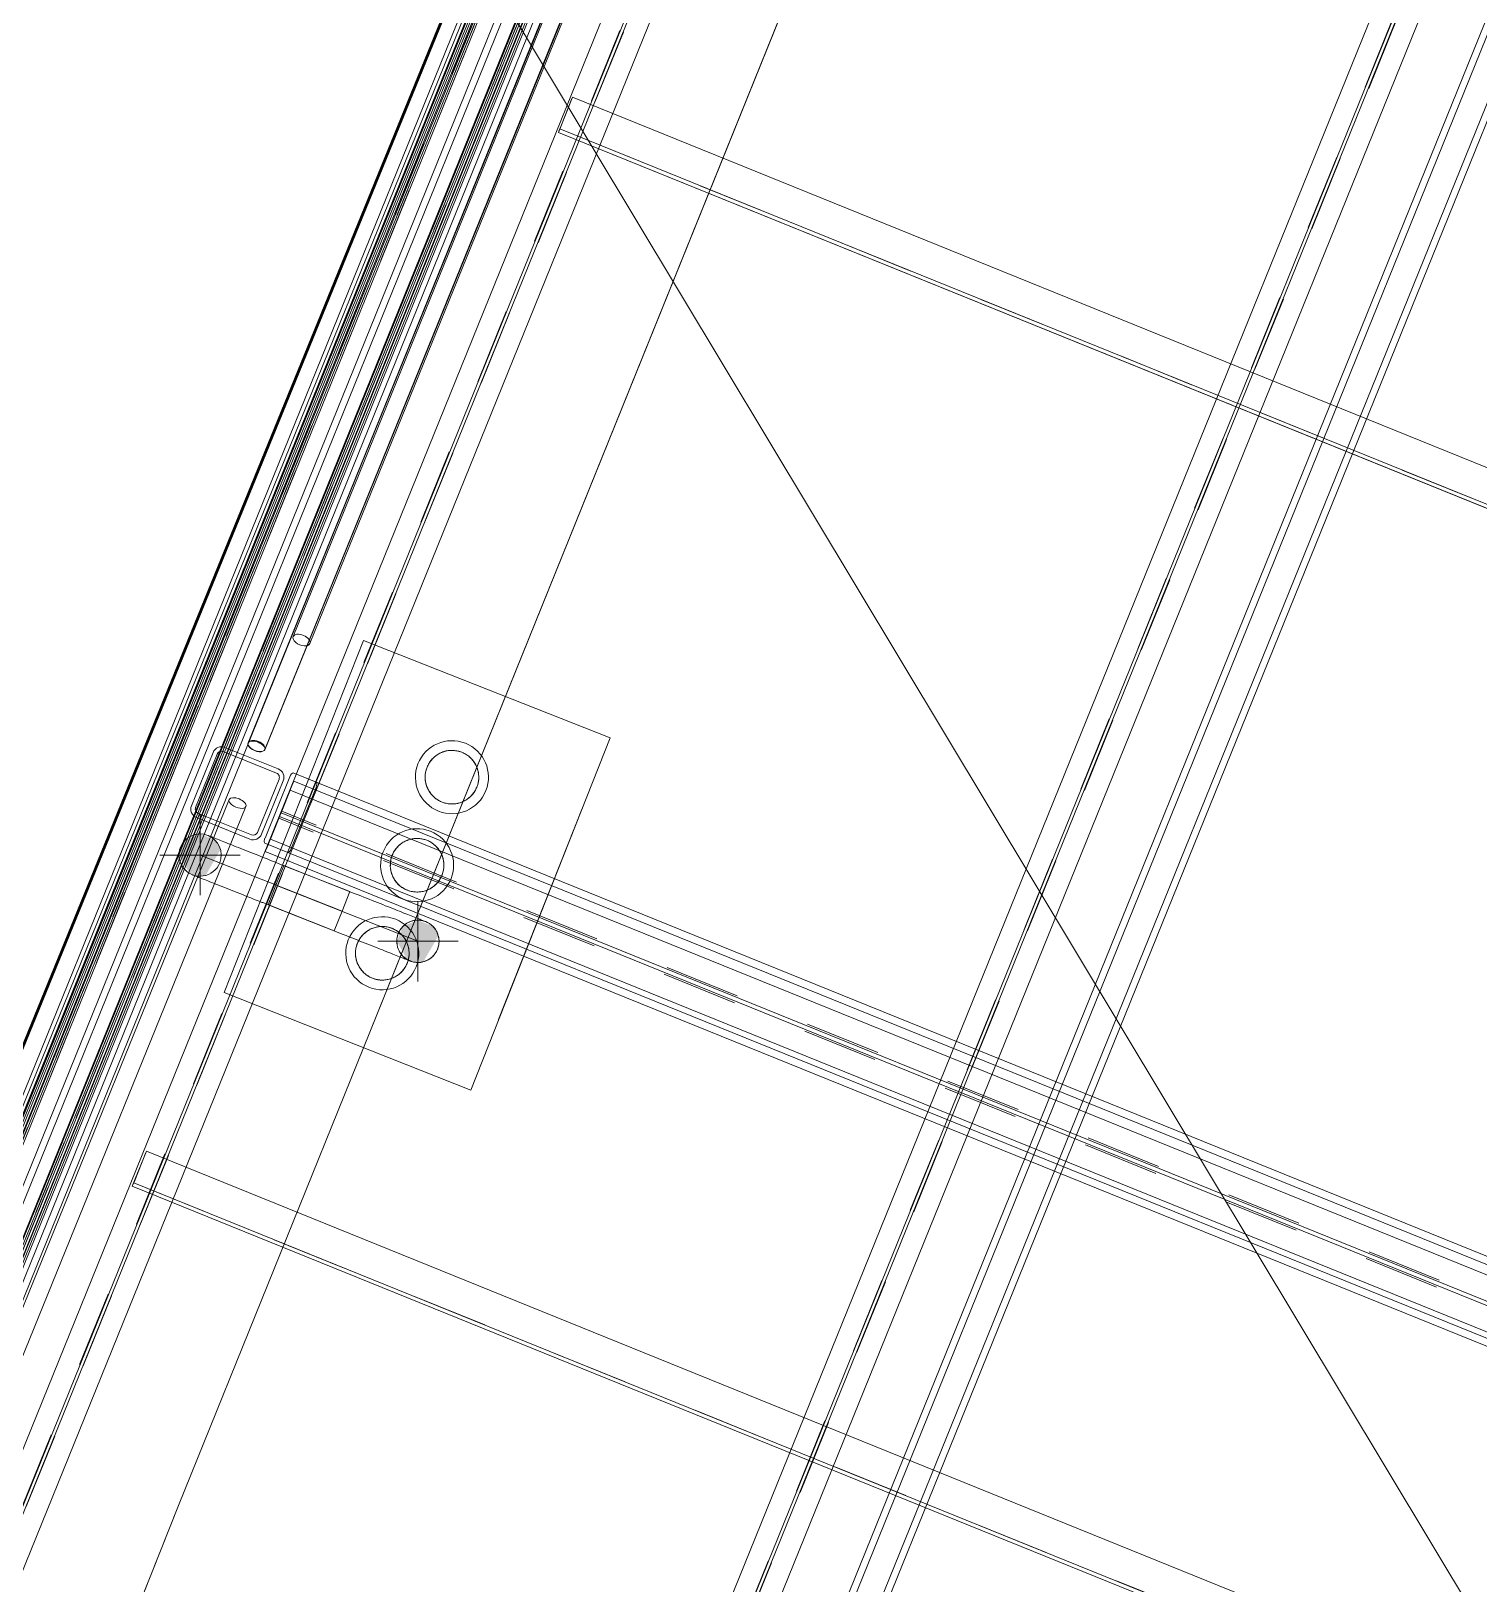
# Model space of a CAD drawing. Header units: metres. Extents: x -207 to 292, y -187 to 169.
# Drawn here: x -28.812 to -26.901, y -39.245 to -37.195 of the extents above; entities that cross this region are included whole.
import ezdxf

# ---------------------------------------------------------------- set-up
doc = ezdxf.new("R2010")
doc.units = ezdxf.units.M
doc.linetypes.add('Oculto', pattern=[0.007144, 0.004763, -0.002381])
for name, color, linetype, lineweight in [('A-ROOF', 7, 'Continuous', 9), ('C-TOPO', 7, 'Continuous', 9), ('E-ELEC-EQPM', 7, 'Continuous', 9), ('E-POWR-CNDT', 7, 'Continuous', 9), ('E-POWR-CNTR', 7, 'Continuous', 9), ('edificios', 7, 'Continuous', 50), ('EQUIPOS PIS', 7, 'Continuous', 9), ('I-WALL', 7, 'Continuous', 9), ('S-BEAM', 7, 'Continuous', 9), ('S-COLS', 7, 'Continuous', 9)]:
    doc.layers.add(name, color=color, linetype=linetype, lineweight=lineweight)
doc.layers.add('E-POWR-DROP', color=7, linetype='Continuous', lineweight=9, true_color=0x007f00)
doc.layers.add('PR10-ARQ-PL-001-Emplazamiento-C-1_dwg', color=7, linetype='Continuous', lineweight=9, true_color=0x767676)

# ---------------------------------------------------------------- blocks, each defined once
blk = doc.blocks.new('M_Tablero con baliza - 350x500x700-2231526-PLANTA EMPLAZAMIENTO ACTUALIZADO')
at = {"layer": 'E-ELEC-EQPM'}
for p, q in [((0.25, 0), (-0.25, 0)), ((-0.25, 0), (0.25, 0)), ((-0.25, 0), (-0.25, -0.35)), ((-0.25, 0), (-0.25, -0.35)), ((0.25, -0.35), (0.25, 0)), ((0.25, 0), (0.25, -0.35)), ((0.25, -0.35), (-0.25, -0.35)), ((-0.25, -0.35), (0.25, -0.35)), ((0.15, -0.35), (-0.15, -0.35)), ((-0.15, -0.35), (0.15, -0.35))]:
    blk.add_line(p, q, dxfattribs=at)
at = {"layer": 'E-ELEC-EQPM', "flags": 128}
for points in [[(-0.0896, -0.175), (-0.0897, -0.1736), (-0.0898, -0.1722), (-0.0899, -0.1708), (-0.0901, -0.1694), (-0.0903, -0.168), (-0.0907, -0.1666), (-0.091, -0.1652), (-0.0914, -0.1639), (-0.0919, -0.1625), (-0.0924, -0.1612), (-0.093, -0.1599), (-0.0936, -0.1587), (-0.0943, -0.1574), (-0.095, -0.1562), (-0.0958, -0.155), (-0.0966, -0.1539), (-0.0975, -0.1528), (-0.0984, -0.1517), (-0.0994, -0.1506), (-0.1004, -0.1496), (-0.1014, -0.1487), (-0.1025, -0.1477), (-0.1036, -0.1469), (-0.1047, -0.146), (-0.1059, -0.1452), (-0.1071, -0.1445), (-0.1083, -0.1438), (-0.1096, -0.1432), (-0.1109, -0.1426), (-0.1122, -0.142), (-0.1135, -0.1416), (-0.1149, -0.1411), (-0.1162, -0.1407), (-0.1176, -0.1404), (-0.119, -0.1402), (-0.1204, -0.1399), (-0.1218, -0.1398), (-0.1232, -0.1397), (-0.1246, -0.1396), (-0.126, -0.1397), (-0.1274, -0.1397), (-0.1289, -0.1399), (-0.1303, -0.14), (-0.1317, -0.1403), (-0.133, -0.1406), (-0.1344, -0.1409), (-0.1358, -0.1413), (-0.1371, -0.1418), (-0.1384, -0.1423), (-0.1397, -0.1428), (-0.141, -0.1435), (-0.1422, -0.1441), (-0.1435, -0.1448), (-0.1446, -0.1456), (-0.1458, -0.1464), (-0.1469, -0.1473), (-0.148, -0.1482), (-0.1491, -0.1491), (-0.1501, -0.1501), (-0.1511, -0.1511), (-0.152, -0.1522), (-0.1529, -0.1533), (-0.1537, -0.1544), (-0.1545, -0.1556), (-0.1553, -0.1568), (-0.156, -0.158), (-0.1567, -0.1593), (-0.1573, -0.1605), (-0.1578, -0.1618), (-0.1583, -0.1632), (-0.1588, -0.1645), (-0.1592, -0.1659), (-0.1595, -0.1672), (-0.1598, -0.1686), (-0.16, -0.17), (-0.1602, -0.1714), (-0.1603, -0.1728), (-0.1604, -0.1742), (-0.1604, -0.175)], [(0.0354, -0.175), (0.0353, -0.1736), (0.0352, -0.1722), (0.0351, -0.1708), (0.0349, -0.1694), (0.0347, -0.168), (0.0343, -0.1666), (0.034, -0.1652), (0.0336, -0.1639), (0.0331, -0.1625), (0.0326, -0.1612), (0.032, -0.1599), (0.0314, -0.1587), (0.0307, -0.1574), (0.03, -0.1562), (0.0292, -0.155), (0.0284, -0.1539), (0.0275, -0.1528), (0.0266, -0.1517), (0.0256, -0.1506), (0.0246, -0.1496), (0.0236, -0.1487), (0.0225, -0.1477), (0.0214, -0.1469), (0.0203, -0.146), (0.0191, -0.1452), (0.0179, -0.1445), (0.0167, -0.1438), (0.0154, -0.1432), (0.0141, -0.1426), (0.0128, -0.142), (0.0115, -0.1416), (0.0101, -0.1411), (0.0088, -0.1407), (0.0074, -0.1404), (0.006, -0.1402), (0.0046, -0.1399), (0.0032, -0.1398), (0.0018, -0.1397), (0.0004, -0.1396), (-0.001, -0.1397), (-0.0024, -0.1397), (-0.0039, -0.1399), (-0.0053, -0.14), (-0.0067, -0.1403), (-0.008, -0.1406), (-0.0094, -0.1409), (-0.0108, -0.1413), (-0.0121, -0.1418), (-0.0134, -0.1423), (-0.0147, -0.1428), (-0.016, -0.1435), (-0.0172, -0.1441), (-0.0185, -0.1448), (-0.0196, -0.1456), (-0.0208, -0.1464), (-0.0219, -0.1473), (-0.023, -0.1482), (-0.0241, -0.1491), (-0.0251, -0.1501), (-0.0261, -0.1511), (-0.027, -0.1522), (-0.0279, -0.1533), (-0.0287, -0.1544), (-0.0295, -0.1556), (-0.0303, -0.1568), (-0.031, -0.158), (-0.0317, -0.1593), (-0.0323, -0.1605), (-0.0328, -0.1618), (-0.0333, -0.1632), (-0.0338, -0.1645), (-0.0342, -0.1659), (-0.0345, -0.1672), (-0.0348, -0.1686), (-0.035, -0.17), (-0.0352, -0.1714), (-0.0353, -0.1728), (-0.0354, -0.1742), (-0.0354, -0.175)], [(0.1604, -0.175), (0.1603, -0.1736), (0.1602, -0.1722), (0.1601, -0.1708), (0.1599, -0.1694), (0.1597, -0.168), (0.1593, -0.1666), (0.159, -0.1652), (0.1586, -0.1639), (0.1581, -0.1625), (0.1576, -0.1612), (0.157, -0.1599), (0.1564, -0.1587), (0.1557, -0.1574), (0.155, -0.1562), (0.1542, -0.155), (0.1534, -0.1539), (0.1525, -0.1528), (0.1516, -0.1517), (0.1506, -0.1506), (0.1496, -0.1496), (0.1486, -0.1487), (0.1475, -0.1477), (0.1464, -0.1469), (0.1453, -0.146), (0.1441, -0.1452), (0.1429, -0.1445), (0.1417, -0.1438), (0.1404, -0.1432), (0.1391, -0.1426), (0.1378, -0.142), (0.1365, -0.1416), (0.1351, -0.1411), (0.1338, -0.1407), (0.1324, -0.1404), (0.131, -0.1402), (0.1296, -0.1399), (0.1282, -0.1398), (0.1268, -0.1397), (0.1254, -0.1396), (0.124, -0.1397), (0.1226, -0.1397), (0.1211, -0.1399), (0.1197, -0.14), (0.1183, -0.1403), (0.117, -0.1406), (0.1156, -0.1409), (0.1142, -0.1413), (0.1129, -0.1418), (0.1116, -0.1423), (0.1103, -0.1428), (0.109, -0.1435), (0.1078, -0.1441), (0.1065, -0.1448), (0.1054, -0.1456), (0.1042, -0.1464), (0.1031, -0.1473), (0.102, -0.1482), (0.1009, -0.1491), (0.0999, -0.1501), (0.0989, -0.1511), (0.098, -0.1522), (0.0971, -0.1533), (0.0963, -0.1544), (0.0955, -0.1556), (0.0947, -0.1568), (0.094, -0.158), (0.0933, -0.1593), (0.0927, -0.1605), (0.0922, -0.1618), (0.0917, -0.1632), (0.0912, -0.1645), (0.0908, -0.1659), (0.0905, -0.1672), (0.0902, -0.1686), (0.09, -0.17), (0.0898, -0.1714), (0.0897, -0.1728), (0.0896, -0.1742), (0.0896, -0.175)], [(-0.1604, -0.175), (-0.1603, -0.1764), (-0.1602, -0.1778), (-0.1601, -0.1792), (-0.1599, -0.1806), (-0.1597, -0.182), (-0.1593, -0.1834), (-0.159, -0.1848), (-0.1586, -0.1861), (-0.1581, -0.1875), (-0.1576, -0.1888), (-0.157, -0.1901), (-0.1564, -0.1913), (-0.1557, -0.1926), (-0.155, -0.1938), (-0.1542, -0.195), (-0.1534, -0.1961), (-0.1525, -0.1972), (-0.1516, -0.1983), (-0.1506, -0.1994), (-0.1496, -0.2004), (-0.1486, -0.2013), (-0.1475, -0.2023), (-0.1464, -0.2031), (-0.1453, -0.204), (-0.1441, -0.2048), (-0.1429, -0.2055), (-0.1417, -0.2062), (-0.1404, -0.2068), (-0.1391, -0.2074), (-0.1378, -0.208), (-0.1365, -0.2084), (-0.1351, -0.2089), (-0.1338, -0.2093), (-0.1324, -0.2096), (-0.131, -0.2098), (-0.1296, -0.2101), (-0.1282, -0.2102), (-0.1268, -0.2103), (-0.1254, -0.2104), (-0.124, -0.2103), (-0.1226, -0.2103), (-0.1211, -0.2101), (-0.1197, -0.21), (-0.1183, -0.2097), (-0.117, -0.2094), (-0.1156, -0.2091), (-0.1142, -0.2087), (-0.1129, -0.2082), (-0.1116, -0.2077), (-0.1103, -0.2072), (-0.109, -0.2065), (-0.1078, -0.2059), (-0.1065, -0.2052), (-0.1054, -0.2044), (-0.1042, -0.2036), (-0.1031, -0.2027), (-0.102, -0.2018), (-0.1009, -0.2009), (-0.0999, -0.1999), (-0.0989, -0.1989), (-0.098, -0.1978), (-0.0971, -0.1967), (-0.0963, -0.1956), (-0.0955, -0.1944), (-0.0947, -0.1932), (-0.094, -0.192), (-0.0933, -0.1907), (-0.0927, -0.1895), (-0.0922, -0.1882), (-0.0917, -0.1868), (-0.0912, -0.1855), (-0.0908, -0.1841), (-0.0905, -0.1828), (-0.0902, -0.1814), (-0.09, -0.18), (-0.0898, -0.1786), (-0.0897, -0.1772), (-0.0896, -0.1758), (-0.0896, -0.175)], [(-0.0354, -0.175), (-0.0353, -0.1764), (-0.0352, -0.1778), (-0.0351, -0.1792), (-0.0349, -0.1806), (-0.0347, -0.182), (-0.0343, -0.1834), (-0.034, -0.1848), (-0.0336, -0.1861), (-0.0331, -0.1875), (-0.0326, -0.1888), (-0.032, -0.1901), (-0.0314, -0.1913), (-0.0307, -0.1926), (-0.03, -0.1938), (-0.0292, -0.195), (-0.0284, -0.1961), (-0.0275, -0.1972), (-0.0266, -0.1983), (-0.0256, -0.1994), (-0.0246, -0.2004), (-0.0236, -0.2013), (-0.0225, -0.2023), (-0.0214, -0.2031), (-0.0203, -0.204), (-0.0191, -0.2048), (-0.0179, -0.2055), (-0.0167, -0.2062), (-0.0154, -0.2068), (-0.0141, -0.2074), (-0.0128, -0.208), (-0.0115, -0.2084), (-0.0101, -0.2089), (-0.0088, -0.2093), (-0.0074, -0.2096), (-0.006, -0.2098), (-0.0046, -0.2101), (-0.0032, -0.2102), (-0.0018, -0.2103), (-0.0004, -0.2104), (0.001, -0.2103), (0.0024, -0.2103), (0.0039, -0.2101), (0.0053, -0.21), (0.0067, -0.2097), (0.008, -0.2094), (0.0094, -0.2091), (0.0108, -0.2087), (0.0121, -0.2082), (0.0134, -0.2077), (0.0147, -0.2072), (0.016, -0.2065), (0.0172, -0.2059), (0.0185, -0.2052), (0.0196, -0.2044), (0.0208, -0.2036), (0.0219, -0.2027), (0.023, -0.2018), (0.0241, -0.2009), (0.0251, -0.1999), (0.0261, -0.1989), (0.027, -0.1978), (0.0279, -0.1967), (0.0287, -0.1956), (0.0295, -0.1944), (0.0303, -0.1932), (0.031, -0.192), (0.0317, -0.1907), (0.0323, -0.1895), (0.0328, -0.1882), (0.0333, -0.1868), (0.0338, -0.1855), (0.0342, -0.1841), (0.0345, -0.1828), (0.0348, -0.1814), (0.035, -0.18), (0.0352, -0.1786), (0.0353, -0.1772), (0.0354, -0.1758), (0.0354, -0.175)], [(0.0896, -0.175), (0.0897, -0.1764), (0.0898, -0.1778), (0.0899, -0.1792), (0.0901, -0.1806), (0.0903, -0.182), (0.0907, -0.1834), (0.091, -0.1848), (0.0914, -0.1861), (0.0919, -0.1875), (0.0924, -0.1888), (0.093, -0.1901), (0.0936, -0.1913), (0.0943, -0.1926), (0.095, -0.1938), (0.0958, -0.195), (0.0966, -0.1961), (0.0975, -0.1972), (0.0984, -0.1983), (0.0994, -0.1994), (0.1004, -0.2004), (0.1014, -0.2013), (0.1025, -0.2023), (0.1036, -0.2031), (0.1047, -0.204), (0.1059, -0.2048), (0.1071, -0.2055), (0.1083, -0.2062), (0.1096, -0.2068), (0.1109, -0.2074), (0.1122, -0.208), (0.1135, -0.2084), (0.1149, -0.2089), (0.1162, -0.2093), (0.1176, -0.2096), (0.119, -0.2098), (0.1204, -0.2101), (0.1218, -0.2102), (0.1232, -0.2103), (0.1246, -0.2104), (0.126, -0.2103), (0.1274, -0.2103), (0.1289, -0.2101), (0.1303, -0.21), (0.1317, -0.2097), (0.133, -0.2094), (0.1344, -0.2091), (0.1358, -0.2087), (0.1371, -0.2082), (0.1384, -0.2077), (0.1397, -0.2072), (0.141, -0.2065), (0.1422, -0.2059), (0.1435, -0.2052), (0.1446, -0.2044), (0.1458, -0.2036), (0.1469, -0.2027), (0.148, -0.2018), (0.1491, -0.2009), (0.1501, -0.1999), (0.1511, -0.1989), (0.152, -0.1978), (0.1529, -0.1967), (0.1537, -0.1956), (0.1545, -0.1944), (0.1553, -0.1932), (0.156, -0.192), (0.1567, -0.1907), (0.1573, -0.1895), (0.1578, -0.1882), (0.1583, -0.1868), (0.1588, -0.1855), (0.1592, -0.1841), (0.1595, -0.1828), (0.1598, -0.1814), (0.16, -0.18), (0.1602, -0.1786), (0.1603, -0.1772), (0.1604, -0.1758), (0.1604, -0.175)]]:
    blk.add_lwpolyline(points, dxfattribs=at)
at = {"layer": 'E-ELEC-EQPM'}
for centre, radius, start, end in [((-0.125, -0.175), 0.0482, 360, 180), ((-0.125, -0.175), 0.0482, 360, 180), ((-0.125, -0.175), 0.0354, 360, 180), ((0, -0.175), 0.0482, 360, 180), ((0, -0.175), 0.0482, 360, 180), ((0, -0.175), 0.0354, 360, 180), ((0.125, -0.175), 0.0482, 360, 180), ((0.125, -0.175), 0.0482, 360, 180), ((0.125, -0.175), 0.0354, 360, 180), ((-0.125, -0.175), 0.0482, 180, 360), ((-0.125, -0.175), 0.0482, 180, 360), ((-0.125, -0.175), 0.0354, 180, 360), ((0, -0.175), 0.0482, 180, 360), ((0, -0.175), 0.0482, 180, 360), ((0, -0.175), 0.0354, 180, 360), ((0.125, -0.175), 0.0482, 180, 360), ((0.125, -0.175), 0.0482, 180, 360), ((0.125, -0.175), 0.0354, 180, 360)]:
    blk.add_arc(centre, radius, start, end, dxfattribs=at)
blk = doc.blocks.new('M_Codo de tubo - Sin uniones - EMT - Norma-2235706-PLANTA EMPLAZAMIENTO ACTUALIZADO')
at = {"layer": 'E-POWR-CNDT'}
for p, q in [((-28.4789, -38.2965), (-28.4892, -38.3225)), ((-28.3844, -38.3339), (-28.4789, -38.2965)), ((-28.4892, -38.3225), (-28.4994, -38.3484)), ((-28.4994, -38.3484), (-28.4049, -38.3858))]:
    blk.add_line(p, q, dxfattribs=at)
at = {"layer": 'E-POWR-CNDT', "flags": 128}
for points in [[(-28.3844, -38.3339), (-28.3807, -38.3354), (-28.377, -38.3368), (-28.3733, -38.3383), (-28.3696, -38.3398), (-28.3659, -38.3412), (-28.3623, -38.3426), (-28.3587, -38.3441), (-28.3552, -38.3455), (-28.3517, -38.3469), (-28.3482, -38.3482), (-28.3448, -38.3496), (-28.3415, -38.3509), (-28.3382, -38.3522), (-28.335, -38.3534), (-28.3319, -38.3547), (-28.3289, -38.3559), (-28.3259, -38.357), (-28.3231, -38.3582), (-28.3204, -38.3593), (-28.3177, -38.3603), (-28.3152, -38.3613), (-28.3127, -38.3623), (-28.3104, -38.3632), (-28.3082, -38.364), (-28.3062, -38.3649), (-28.3042, -38.3656), (-28.3024, -38.3664), (-28.3007, -38.367), (-28.2992, -38.3676), (-28.2977, -38.3682), (-28.2965, -38.3687), (-28.2953, -38.3692), (-28.2943, -38.3695), (-28.2935, -38.3699), (-28.2928, -38.3702), (-28.2922, -38.3704), (-28.2918, -38.3705), (-28.2916, -38.3707), (-28.2914, -38.3707)], [(-28.3276, -38.3864), (-28.3272, -38.3853), (-28.3267, -38.3843), (-28.3262, -38.3833), (-28.3257, -38.3824), (-28.3251, -38.3814), (-28.3245, -38.3805), (-28.3238, -38.3796), (-28.3231, -38.3787), (-28.3224, -38.3779), (-28.3216, -38.3771), (-28.3208, -38.3763), (-28.32, -38.3756), (-28.3191, -38.3748), (-28.3182, -38.3742), (-28.3173, -38.3735), (-28.3164, -38.3729), (-28.3154, -38.3723), (-28.3144, -38.3718), (-28.3134, -38.3713), (-28.3124, -38.3709), (-28.3114, -38.3705), (-28.3103, -38.3701), (-28.3092, -38.3698), (-28.3082, -38.3695), (-28.3071, -38.3693), (-28.306, -38.3691), (-28.3049, -38.3689), (-28.3038, -38.3688), (-28.3026, -38.3688), (-28.3015, -38.3687), (-28.3004, -38.3688), (-28.2993, -38.3688), (-28.2982, -38.369), (-28.2971, -38.3691), (-28.296, -38.3693), (-28.2949, -38.3696), (-28.2938, -38.3699), (-28.2928, -38.3702), (-28.2917, -38.3706), (-28.2914, -38.3707)], [(-28.2914, -38.3707), (-28.2904, -38.3711), (-28.2894, -38.3716), (-28.2884, -38.3721), (-28.2874, -38.3727), (-28.2865, -38.3733), (-28.2856, -38.3739), (-28.2847, -38.3745), (-28.2838, -38.3752), (-28.2829, -38.376), (-28.2821, -38.3767), (-28.2814, -38.3775), (-28.2806, -38.3784), (-28.2799, -38.3792), (-28.2792, -38.3801), (-28.2786, -38.381), (-28.278, -38.382), (-28.2774, -38.3829), (-28.2769, -38.3839), (-28.2764, -38.3849), (-28.2759, -38.3859), (-28.2755, -38.387), (-28.2752, -38.388), (-28.2748, -38.3891), (-28.2746, -38.3902), (-28.2743, -38.3913), (-28.2741, -38.3924), (-28.274, -38.3935), (-28.2739, -38.3946), (-28.2738, -38.3957), (-28.2738, -38.3968), (-28.2738, -38.3979), (-28.2739, -38.399), (-28.274, -38.4001), (-28.2742, -38.4013), (-28.2744, -38.4024), (-28.2746, -38.4034), (-28.2749, -38.4045), (-28.2753, -38.4056), (-28.2756, -38.4066), (-28.2758, -38.4069)], [(-28.312, -38.4226), (-28.312, -38.4226), (-28.3123, -38.4225), (-28.3126, -38.4223), (-28.3132, -38.4221), (-28.3138, -38.4219), (-28.3146, -38.4215), (-28.3156, -38.4212), (-28.3167, -38.4207), (-28.3179, -38.4202), (-28.3193, -38.4197), (-28.3208, -38.4191), (-28.3225, -38.4184), (-28.3243, -38.4177), (-28.3262, -38.417), (-28.3282, -38.4162), (-28.3304, -38.4153), (-28.3326, -38.4144), (-28.335, -38.4135), (-28.3375, -38.4125), (-28.3402, -38.4114), (-28.3429, -38.4104), (-28.3457, -38.4092), (-28.3486, -38.4081), (-28.3516, -38.4069), (-28.3547, -38.4057), (-28.3579, -38.4044), (-28.3611, -38.4031), (-28.3644, -38.4018), (-28.3678, -38.4005), (-28.3713, -38.3991), (-28.3747, -38.3977), (-28.3783, -38.3963), (-28.3819, -38.3949), (-28.3855, -38.3935), (-28.3891, -38.392), (-28.3928, -38.3906), (-28.3965, -38.3891), (-28.4002, -38.3877), (-28.4039, -38.3862), (-28.4049, -38.3858)], [(-28.312, -38.4226), (-28.313, -38.4222), (-28.314, -38.4217), (-28.315, -38.4212), (-28.316, -38.4206), (-28.3169, -38.42), (-28.3178, -38.4194), (-28.3187, -38.4187), (-28.3196, -38.418), (-28.3204, -38.4173), (-28.3213, -38.4165), (-28.322, -38.4157), (-28.3228, -38.4149), (-28.3235, -38.4141), (-28.3242, -38.4132), (-28.3248, -38.4123), (-28.3254, -38.4113), (-28.326, -38.4104), (-28.3265, -38.4094), (-28.327, -38.4084), (-28.3275, -38.4074), (-28.3279, -38.4063), (-28.3282, -38.4053), (-28.3286, -38.4042), (-28.3288, -38.4031), (-28.3291, -38.402), (-28.3293, -38.4009), (-28.3294, -38.3998), (-28.3295, -38.3987), (-28.3296, -38.3976), (-28.3296, -38.3965), (-28.3296, -38.3954), (-28.3295, -38.3942), (-28.3294, -38.3931), (-28.3292, -38.392), (-28.329, -38.3909), (-28.3288, -38.3898), (-28.3285, -38.3888), (-28.3281, -38.3877), (-28.3278, -38.3867), (-28.3276, -38.3864)], [(-28.2758, -38.4069), (-28.2762, -38.4079), (-28.2767, -38.4089), (-28.2772, -38.4099), (-28.2777, -38.4109), (-28.2783, -38.4119), (-28.2789, -38.4128), (-28.2796, -38.4137), (-28.2803, -38.4145), (-28.281, -38.4154), (-28.2818, -38.4162), (-28.2826, -38.417), (-28.2834, -38.4177), (-28.2843, -38.4184), (-28.2852, -38.4191), (-28.2861, -38.4198), (-28.287, -38.4204), (-28.288, -38.4209), (-28.289, -38.4215), (-28.29, -38.422), (-28.291, -38.4224), (-28.292, -38.4228), (-28.2931, -38.4232), (-28.2941, -38.4235), (-28.2952, -38.4238), (-28.2963, -38.424), (-28.2974, -38.4242), (-28.2985, -38.4244), (-28.2996, -38.4245), (-28.3007, -38.4245), (-28.3019, -38.4245), (-28.303, -38.4245), (-28.3041, -38.4244), (-28.3052, -38.4243), (-28.3063, -38.4242), (-28.3074, -38.424), (-28.3085, -38.4237), (-28.3096, -38.4234), (-28.3106, -38.4231), (-28.3117, -38.4227), (-28.312, -38.4226)]]:
    blk.add_lwpolyline(points, dxfattribs=at)
at = {"layer": 'E-POWR-CNDT'}
for start, end in [(338.41, 158.41), (158.41, 338.41)]:
    blk.add_arc((-28.3017, -38.3966), 0.0279, start, end, dxfattribs=at)
blk = doc.blocks.new('M_Codo de tubo - Sin uniones - EMT - Norma-V9-PLANTA EMPLAZAMIENTO ACTUALIZADO')
at = {"layer": 'E-POWR-CNDT'}
for p, q in [((-28.3916, -38.331), (-28.4861, -38.2937)), ((-28.4019, -38.357), (-28.3916, -38.331)), ((-28.5066, -38.3456), (-28.4122, -38.3829)), ((-28.4122, -38.3829), (-28.4019, -38.357))]:
    blk.add_line(p, q, dxfattribs=at)
at = {"layer": 'E-POWR-CNDT', "flags": 128}
for points in [[(-28.4861, -38.2937), (-28.4898, -38.2922), (-28.4935, -38.2907), (-28.4972, -38.2893), (-28.5009, -38.2878), (-28.5046, -38.2864), (-28.5082, -38.2849), (-28.5118, -38.2835), (-28.5153, -38.2821), (-28.5189, -38.2807), (-28.5223, -38.2793), (-28.5257, -38.278), (-28.529, -38.2767), (-28.5323, -38.2754), (-28.5355, -38.2741), (-28.5386, -38.2729), (-28.5416, -38.2717), (-28.5446, -38.2705), (-28.5474, -38.2694), (-28.5502, -38.2683), (-28.5528, -38.2673), (-28.5553, -38.2663), (-28.5578, -38.2653), (-28.5601, -38.2644), (-28.5623, -38.2635), (-28.5643, -38.2627), (-28.5663, -38.2619), (-28.5681, -38.2612), (-28.5698, -38.2605), (-28.5713, -38.2599), (-28.5728, -38.2594), (-28.574, -38.2589), (-28.5752, -38.2584), (-28.5762, -38.258), (-28.577, -38.2577), (-28.5777, -38.2574), (-28.5783, -38.2572), (-28.5787, -38.257), (-28.579, -38.2569), (-28.5791, -38.2569)], [(-28.5996, -38.3088), (-28.5995, -38.3088), (-28.5993, -38.3089), (-28.5989, -38.309), (-28.5984, -38.3092), (-28.5978, -38.3095), (-28.5969, -38.3098), (-28.596, -38.3102), (-28.5949, -38.3106), (-28.5937, -38.3111), (-28.5923, -38.3117), (-28.5908, -38.3123), (-28.5891, -38.3129), (-28.5873, -38.3136), (-28.5854, -38.3144), (-28.5834, -38.3152), (-28.5812, -38.316), (-28.5789, -38.3169), (-28.5765, -38.3179), (-28.574, -38.3189), (-28.5714, -38.3199), (-28.5687, -38.321), (-28.5659, -38.3221), (-28.563, -38.3233), (-28.56, -38.3244), (-28.5569, -38.3257), (-28.5537, -38.3269), (-28.5505, -38.3282), (-28.5471, -38.3295), (-28.5438, -38.3309), (-28.5403, -38.3322), (-28.5368, -38.3336), (-28.5333, -38.335), (-28.5297, -38.3364), (-28.5261, -38.3379), (-28.5224, -38.3393), (-28.5188, -38.3408), (-28.5151, -38.3422), (-28.5114, -38.3437), (-28.5076, -38.3452), (-28.5066, -38.3456)]]:
    blk.add_lwpolyline(points, dxfattribs=at)
at = {"layer": 'E-POWR-CNDT'}
for start, end in [(338.41, 158.41), (158.41, 338.41)]:
    blk.add_arc((-28.5893, -38.2828), 0.0279, start, end, dxfattribs=at)
blk = doc.blocks.new('YADRAN_LASQUEMAS_ARQ_MO_002_TERRAZAS_rvt-1-PLANTA EMPLAZAMIENTO ACTUALIZADO')
at = {"layer": 'E-POWR-DROP'}
for points in [[(-28.5893, -38.3107), (-28.5821, -38.3098), (-28.5624, -38.2756), (-28.5696, -38.2631), (-28.5893, -38.2549), (-28.6091, -38.2631), (-28.6172, -38.2828), (-28.6033, -38.307)], [(-28.3017, -38.4245), (-28.2945, -38.4236), (-28.2747, -38.3894), (-28.282, -38.3769), (-28.3017, -38.3687), (-28.3214, -38.3769), (-28.3296, -38.3966), (-28.3156, -38.4208)]]:
    blk.add_hatch(color=256, dxfattribs=at).paths.add_polyline_path(points)
at = {"layer": 'E-POWR-CNTR'}
for p, q in [((-28.5893, -38.3358), (-28.5893, -38.2298)), ((-28.6423, -38.2828), (-28.5363, -38.2828)), ((-28.5893, -38.2828), (-28.4964, -38.3196)), ((-28.4019, -38.357), (-28.4964, -38.3196)), ((-28.3947, -38.3598), (-28.4892, -38.3225)), ((-28.3017, -38.4496), (-28.3017, -38.3436)), ((-28.3017, -38.3966), (-28.3947, -38.3598)), ((-28.3547, -38.3966), (-28.2487, -38.3966))]:
    blk.add_line(p, q, dxfattribs=at)
at = {"layer": 'E-ELEC-EQPM', "lineweight": 9, "rotation": 68.40999999999956}
blk.add_blockref('M_Tablero con baliza - 350x500x700-2231526-PLANTA EMPLAZAMIENTO ACTUALIZADO', (-28.4655, -38.2318), dxfattribs=at)
at = {"layer": 'E-POWR-CNDT', "lineweight": 9}
for name in ['M_Codo de tubo - Sin uniones - EMT - Norma-V9-PLANTA EMPLAZAMIENTO ACTUALIZADO', 'M_Codo de tubo - Sin uniones - EMT - Norma-2235706-PLANTA EMPLAZAMIENTO ACTUALIZADO']:
    blk.add_blockref(name, (0, 0), dxfattribs=at)
blk = doc.blocks.new('FCA_N_Columna de acero - 100 x 100 mm-2088436-PLANTA EMPLAZAMIENTO ACTUALIZADO')
at = {"layer": 'S-COLS'}
for p, q in [((-0.038, 0.05), (0.038, 0.05)), ((-0.038, 0.05), (0.038, 0.05)), ((0.038, 0.044), (-0.038, 0.044)), ((0.038, 0.044), (-0.038, 0.044)), ((-0.05, -0.038), (-0.05, 0.038)), ((-0.05, -0.038), (-0.05, 0.038)), ((-0.044, 0.038), (-0.044, -0.038)), ((-0.044, 0.038), (-0.044, -0.038)), ((0.044, -0.038), (0.044, 0.038)), ((0.044, -0.038), (0.044, 0.038)), ((0.05, 0.038), (0.05, -0.038)), ((0.05, 0.038), (0.05, -0.038)), ((-0.038, -0.044), (0.038, -0.044)), ((-0.038, -0.044), (0.038, -0.044)), ((0.038, -0.05), (-0.038, -0.05)), ((0.038, -0.05), (-0.038, -0.05))]:
    blk.add_line(p, q, dxfattribs=at)
for centre, radius, start, end in [((-0.038, 0.038), 0.012, 90, 180), ((-0.038, 0.038), 0.012, 90, 180), ((-0.038, 0.038), 0.006, 90, 180), ((-0.038, 0.038), 0.006, 90, 180), ((0.038, 0.038), 0.012, 360, 90), ((0.038, 0.038), 0.012, 360, 90), ((0.038, 0.038), 0.006, 360, 90), ((0.038, 0.038), 0.006, 360, 90), ((-0.038, -0.038), 0.012, 180, 270), ((-0.038, -0.038), 0.012, 180, 270), ((-0.038, -0.038), 0.006, 180, 270), ((-0.038, -0.038), 0.006, 180, 270), ((0.038, -0.038), 0.012, 270, 360), ((0.038, -0.038), 0.006, 270, 360), ((0.038, -0.038), 0.012, 270, 360), ((0.038, -0.038), 0.006, 270, 360)]:
    blk.add_arc(centre, radius, start, end, dxfattribs=at)
blk = doc.blocks.new('MT-T estructural - MT100X6_0-2095929-PLANTA EMPLAZAMIENTO ACTUALIZADO')
at = {"layer": 'S-BEAM'}
for p, q in [((-5.9815, 0.03), (5.9815, 0.03)), ((-5.9815, 0.03), (5.9815, 0.03)), ((5.9815, 0.002), (-5.9815, 0.002)), ((-5.9815, 0.002), (5.9815, 0.002)), ((-5.9815, -0.002), (5.9815, -0.002)), ((-5.9815, -0.002), (5.9815, -0.002)), ((5.9815, -0.03), (-5.9815, -0.03)), ((-5.9815, -0.03), (5.9815, -0.03))]:
    blk.add_line(p, q, dxfattribs=at)
at = {"layer": 'S-BEAM', "linetype": 'Oculto'}
for p, q in [((5.9815, 0.0025), (-5.9815, 0.0025)), ((5.9815, -0.0025), (-5.9815, -0.0025))]:
    blk.add_line(p, q, dxfattribs=at)
blk = doc.blocks.new('UC-Perfil universal - 120x070x50UC-2124009-PLANTA EMPLAZAMIENTO ACTUALIZADO')
at = {"layer": 'S-BEAM'}
for p, q in [((-2.4245, 0.035), (-2.4245, -0.035)), ((-2.4245, -0.035), (-2.4245, 0.035)), ((-2.4245, 0.035), (-2.4245, 0.0075)), ((-2.4245, 0.0075), (-2.4245, 0.035)), ((2.4245, 0.035), (-2.4245, 0.035)), ((-2.4245, 0.035), (2.4245, 0.035)), ((-2.4245, 0.035), (2.4245, 0.035)), ((-2.4245, 0.035), (2.4245, 0.035)), ((-2.4245, 0.0025), (-2.4245, 0.0075)), ((-2.4245, 0.0025), (-2.4245, 0.0075)), ((-2.4245, 0.0025), (2.4245, 0.0025)), ((2.4245, -0.0025), (-2.4245, -0.0025)), ((-2.4245, -0.0075), (-2.4245, -0.0025)), ((-2.4245, -0.0075), (-2.4245, -0.0025)), ((-2.4245, -0.035), (-2.4245, -0.0075)), ((-2.4245, -0.0075), (-2.4245, -0.035)), ((-2.4245, -0.035), (2.4245, -0.035)), ((-2.4245, -0.035), (2.4245, -0.035)), ((-2.4245, -0.035), (2.4245, -0.035)), ((-2.4245, -0.035), (2.4245, -0.035))]:
    blk.add_line(p, q, dxfattribs=at)
at = {"layer": 'S-BEAM', "linetype": 'Oculto'}
for p, q in [((2.4245, 0.00495), (-2.4245, 0.00495)), ((2.4245, -0.00495), (-2.4245, -0.00495))]:
    blk.add_line(p, q, dxfattribs=at)
blk = doc.blocks.new('L - Perfiles angulares de lados iguales - L 900x500x5-2130820-PLANTA EMPLAZAMIENTO ACTUALIZADO')
at = {"layer": 'S-BEAM'}
for p, q in [((-2.4175, 0.006), (-2.4175, 0.003)), ((-2.4175, -0.044), (-2.4175, 0.006)), ((2.4175, 0.006), (-2.4175, 0.006)), ((-2.4175, 0.006), (2.4175, 0.006)), ((-2.4175, 0.003), (-2.4175, 0.001)), ((-2.4175, 0.001), (2.4175, 0.001)), ((2.4175, 0.001), (-2.4175, 0.001)), ((-2.4175, -0.0025), (-2.4175, 0.001)), ((-2.4175, -0.0025), (-2.4175, -0.042)), ((-2.4175, -0.042), (-2.4175, -0.044)), ((2.4175, -0.044), (-2.4175, -0.044)), ((-2.4175, -0.044), (2.4175, -0.044))]:
    blk.add_line(p, q, dxfattribs=at)
at = {"layer": 'S-BEAM', "linetype": 'Oculto'}
blk.add_line((-2.4175, 0.001), (2.4175, 0.001), dxfattribs=at)
blk = doc.blocks.new('L - Perfiles angulares de lados iguales - L 900x500x5-2131221-PLANTA EMPLAZAMIENTO ACTUALIZADO')
at = {"layer": 'S-BEAM'}
for p, q in [((-2.41, 0.006), (-2.41, 0.003)), ((-2.41, -0.044), (-2.41, 0.006)), ((2.41, 0.006), (-2.41, 0.006)), ((-2.41, 0.006), (2.41, 0.006)), ((-2.41, 0.003), (-2.41, 0.001)), ((-2.41, 0.001), (2.41, 0.001)), ((2.41, 0.001), (-2.41, 0.001)), ((-2.41, -0.0025), (-2.41, 0.001)), ((-2.41, -0.0025), (-2.41, -0.042)), ((-2.41, -0.042), (-2.41, -0.044)), ((2.41, -0.044), (-2.41, -0.044)), ((-2.41, -0.044), (2.41, -0.044))]:
    blk.add_line(p, q, dxfattribs=at)
at = {"layer": 'S-BEAM', "linetype": 'Oculto'}
blk.add_line((-2.41, 0.001), (2.41, 0.001), dxfattribs=at)
blk = doc.blocks.new('SQR - Barras cuadradas con bordes redondeados - SQR 100x100-2139892-PLANTA EMPLAZAMIENTO ACTUALIZADO')
at = {"layer": 'S-BEAM'}
for p, q in [((2.447, 0.05), (-2.402, 0.05)), ((-2.402, 0.05), (-2.402, 0.0436)), ((-2.402, 0.05), (-2.402, 0.0436)), ((-2.402, -0.0436), (-2.402, 0.0436)), ((-2.402, 0.0436), (-2.402, -0.0436)), ((-2.402, -0.0436), (-2.402, -0.05)), ((-2.402, -0.0436), (-2.402, -0.05)), ((-2.402, -0.05), (2.447, -0.05))]:
    blk.add_line(p, q, dxfattribs=at)
blk = doc.blocks.new('SQR - Barras cuadradas con bordes redondeados - SQR 100x100-2139854-PLANTA EMPLAZAMIENTO ACTUALIZADO')
at = {"layer": 'S-BEAM'}
for p, q in [((-27.8032, -42.7614), (-29.9688, -41.8842)), ((-29.9688, -41.8842), (-29.9386, -41.8965)), ((-30.0062, -41.9701), (-29.9735, -41.8892)), ((-29.9387, -41.9033), (-29.9715, -41.9841)), ((-30.0064, -41.9769), (-27.8408, -42.854)), ((-29.9761, -41.9891), (-30.0064, -41.9769)), ((-27.8079, -42.7664), (-27.8406, -42.8472)), ((-27.773, -42.7736), (-27.8032, -42.7614)), ((-27.8059, -42.8613), (-27.7731, -42.7805)), ((-27.8408, -42.854), (-27.8105, -42.8663))]:
    blk.add_line(p, q, dxfattribs=at)
for centre, start_param, end_param in [((-29.9712, -41.8901), 0, 1.570796), ((-29.941, -41.9024), 4.712389, 6.283185), ((-30.004, -41.971), 1.570796, 3.141593), ((-29.9737, -41.9832), 3.141593, 4.712389), ((-27.8056, -42.7673), 0, 1.570796), ((-27.7754, -42.7796), 4.712389, 6.283185), ((-27.8384, -42.8481), 1.570796, 3.141593), ((-27.8081, -42.8604), 3.141593, 4.712389)]:
    blk.add_ellipse(centre, major_axis=(0.0024, 0.00593), ratio=0.374607, start_param=start_param, end_param=end_param, dxfattribs=at)
blk = doc.blocks.new('Barras redondas - RB 24-2158103-PLANTA EMPLAZAMIENTO ACTUALIZADO')
at = {"layer": 'S-BEAM'}
for p, q in [((-27.0889, -34.5995), (-28.526, -38.1346)), ((-28.5037, -38.1437), (-27.0666, -34.6086))]:
    blk.add_line(p, q, dxfattribs=at)
for start_param, end_param in [(3.141593, 6.283185), (0, 3.141593)]:
    blk.add_ellipse((-28.5148, -38.1392), major_axis=(-0.0111, 0.0045), ratio=0.484809, start_param=start_param, end_param=end_param, dxfattribs=at)
blk = doc.blocks.new('Barras redondas - RB 24-V92-PLANTA EMPLAZAMIENTO ACTUALIZADO')
at = {"layer": 'S-BEAM'}
for p, q in [((-27.0889, -34.5995), (-28.526, -38.1346)), ((-28.5037, -38.1437), (-27.0666, -34.6086))]:
    blk.add_line(p, q, dxfattribs=at)
for start_param, end_param in [(3.141593, 6.283185), (0, 3.141593)]:
    blk.add_ellipse((-28.5148, -38.1392), major_axis=(-0.0111, 0.0045), ratio=0.484809, start_param=start_param, end_param=end_param, dxfattribs=at)
blk = doc.blocks.new('Barras redondas - RB 24-2158132-PLANTA EMPLAZAMIENTO ACTUALIZADO')
at = {"layer": 'S-BEAM'}
for p, q in [((-28.551, -38.2096), (-30.0385, -41.8687)), ((-30.0163, -41.8778), (-28.5288, -38.2186))]:
    blk.add_line(p, q, dxfattribs=at)
for start_param, end_param in [(0, 3.141593), (3.141593, 6.283185)]:
    blk.add_ellipse((-28.5399, -38.2141), major_axis=(-0.0111, 0.0045), ratio=0.484809, start_param=start_param, end_param=end_param, dxfattribs=at)
blk = doc.blocks.new('Barras redondas - RB 24-V93-PLANTA EMPLAZAMIENTO ACTUALIZADO')
at = {"layer": 'S-BEAM'}
for p, q in [((-28.551, -38.2096), (-30.0385, -41.8687)), ((-30.0163, -41.8778), (-28.5288, -38.2186))]:
    blk.add_line(p, q, dxfattribs=at)
for start_param, end_param in [(0, 3.141593), (3.141593, 6.283185)]:
    blk.add_ellipse((-28.5399, -38.2141), major_axis=(-0.0111, 0.0045), ratio=0.484809, start_param=start_param, end_param=end_param, dxfattribs=at)
blk = doc.blocks.new('HSS-Sección estructural hueca - HSS40_0X70_0X9_5-2161066-PLANTA EMPLAZAMIENTO ACTUALIZADO')
at = {"layer": 'S-BEAM'}
for p, q in [((5.882, 0.035), (-5.882, 0.035)), ((5.882, 0.0261), (-5.882, 0.0261)), ((-5.882, -0.0261), (5.882, -0.0261)), ((-5.882, -0.035), (5.882, -0.035))]:
    blk.add_line(p, q, dxfattribs=at)
at = {"layer": 'S-BEAM', "linetype": 'Oculto'}
for p, q in [((5.882, 0.0261), (-5.882, 0.0261)), ((5.882, -0.0261), (-5.882, -0.0261))]:
    blk.add_line(p, q, dxfattribs=at)
blk = doc.blocks.new('HSS-Sección estructural hueca - HSS40_0X70_0X9_5-2161322-PLANTA EMPLAZAMIENTO ACTUALIZADO')
at = {"layer": 'S-BEAM'}
for p, q in [((5.857, 0.035), (-5.907, 0.035)), ((5.857, 0.0261), (-5.907, 0.0261)), ((-5.907, -0.0261), (5.857, -0.0261)), ((-5.907, -0.035), (5.857, -0.035))]:
    blk.add_line(p, q, dxfattribs=at)
at = {"layer": 'S-BEAM', "linetype": 'Oculto'}
for p, q in [((5.857, 0.0261), (-5.907, 0.0261)), ((5.857, -0.0261), (-5.907, -0.0261))]:
    blk.add_line(p, q, dxfattribs=at)
blk = doc.blocks.new('HSS-Sección estructural hueca - HSS40_0X70_0X9_5-2161648-PLANTA EMPLAZAMIENTO ACTUALIZADO')
at = {"layer": 'S-BEAM'}
for p, q in [((5.866, 0.035), (-5.897, 0.035)), ((5.866, 0.0261), (-5.897, 0.0261)), ((-5.897, -0.0261), (5.866, -0.0261)), ((-5.897, -0.035), (5.866, -0.035))]:
    blk.add_line(p, q, dxfattribs=at)
at = {"layer": 'S-BEAM', "linetype": 'Oculto'}
for p, q in [((5.866, 0.0261), (-5.897, 0.0261)), ((5.866, -0.0261), (-5.897, -0.0261))]:
    blk.add_line(p, q, dxfattribs=at)
blk = doc.blocks.new('HSS-Sección estructural hueca - HSS40_0X70_0X9_5-2161767-PLANTA EMPLAZAMIENTO ACTUALIZADO')
at = {"layer": 'S-BEAM'}
for p, q in [((-27.1769, -34.5596), (-31.5934, -45.4631)), ((-27.1687, -34.5629), (-31.5852, -45.4664)), ((-31.5366, -45.4861), (-27.1201, -34.5826)), ((-31.5283, -45.4894), (-27.1118, -34.5859))]:
    blk.add_line(p, q, dxfattribs=at)
blk = doc.blocks.new('HSS-Sección estructural hueca - HSS40_0X70_0X9_5-2161936-PLANTA EMPLAZAMIENTO ACTUALIZADO')
at = {"layer": 'S-BEAM'}
for p, q in [((-27.1439, -34.5732), (-31.5604, -45.4767)), ((-27.1357, -34.5765), (-31.5522, -45.48)), ((-31.5162, -45.4946), (-27.0997, -34.5911)), ((-31.5079, -45.4979), (-27.0915, -34.5944))]:
    blk.add_line(p, q, dxfattribs=at)
blk = doc.blocks.new('HSS-Sección estructural hueca - HSS40_0X70_0X9_5-2161962-PLANTA EMPLAZAMIENTO ACTUALIZADO')
at = {"layer": 'S-BEAM'}
for p, q in [((-25.9723, -34.9107), (-30.4924, -46.07)), ((-25.964, -34.914), (-30.4841, -46.0733)), ((-30.4529, -46.086), (-25.9328, -34.9266)), ((-30.4446, -46.0893), (-25.9245, -34.93))]:
    blk.add_line(p, q, dxfattribs=at)
blk = doc.blocks.new('Barras redondas - RB 24-2162453-PLANTA EMPLAZAMIENTO ACTUALIZADO')
at = {"layer": 'S-BEAM'}
for p, q in [((-27.1634, -34.7774), (-28.5259, -38.1344)), ((-28.5037, -38.1434), (-27.1412, -34.7864))]:
    blk.add_line(p, q, dxfattribs=at)
for start_param, end_param in [(3.141593, 6.283185), (0, 3.141593)]:
    blk.add_ellipse((-28.5148, -38.1389), major_axis=(-0.0111, 0.0045), ratio=0.544639, start_param=start_param, end_param=end_param, dxfattribs=at)
blk = doc.blocks.new('Barras redondas - RB 24-2162469-PLANTA EMPLAZAMIENTO ACTUALIZADO')
at = {"layer": 'S-BEAM'}
for p, q in [((-27.089, -34.5999), (-28.4665, -37.9944)), ((-28.4442, -38.0034), (-27.0667, -34.6089))]:
    blk.add_line(p, q, dxfattribs=at)
for start_param, end_param in [(0, 3.141593), (3.141593, 6.283185)]:
    blk.add_ellipse((-28.4553, -37.9989), major_axis=(-0.0111, 0.0045), ratio=0.559193, start_param=start_param, end_param=end_param, dxfattribs=at)
blk = doc.blocks.new('YADRAN_LASQUEMAS_ARQ_MO_008_EEMM 100-200_rvt-1-PLANTA EMPLAZAMIENTO ACTUALIZADO')
at = {"layer": 'A-ROOF'}
for p, q in [((-27.1129, -34.3908), (-31.67, -45.6419)), ((-31.67, -45.6419), (-27.1129, -34.3908))]:
    blk.add_line(p, q, dxfattribs=at)
at = {"layer": 'I-WALL'}
for p, q in [((-27.116, -34.3842), (-31.6713, -45.6306)), ((-31.6713, -45.6306), (-27.116, -34.3842)), ((-27.1068, -34.3879), (-31.662, -45.6343)), ((-31.662, -45.6343), (-27.1105, -34.3972))]:
    blk.add_line(p, q, dxfattribs=at)
at = {"layer": 'S-BEAM', "lineweight": 9, "extrusion": (0, 0, -1)}
for name, p, rotation in [('MT-T estructural - MT100X6_0-2095929-PLANTA EMPLAZAMIENTO ACTUALIZADO', (29.2035, -40.0857), 292.0500000000004), ('MT-T estructural - MT100X6_0-2095929-PLANTA EMPLAZAMIENTO ACTUALIZADO', (28.332, -40.4382), 292.0500000000004), ('L - Perfiles angulares de lados iguales - L 900x500x5-2131221-PLANTA EMPLAZAMIENTO ACTUALIZADO', (25.8803, -38.2278), 202.0500000000007), ('L - Perfiles angulares de lados iguales - L 900x500x5-2130820-PLANTA EMPLAZAMIENTO ACTUALIZADO', (26.4359, -39.6221), 202.0500000000005)]:
    blk.add_blockref(name, p, dxfattribs=dict(at, rotation=rotation))
at = {"layer": 'S-BEAM', "lineweight": 9}
for name, p in [('HSS-Sección estructural hueca - HSS40_0X70_0X9_5-2161767-PLANTA EMPLAZAMIENTO ACTUALIZADO', (0, 0)), ('HSS-Sección estructural hueca - HSS40_0X70_0X9_5-2161936-PLANTA EMPLAZAMIENTO ACTUALIZADO', (0, 0)), ('Barras redondas - RB 24-2158103-PLANTA EMPLAZAMIENTO ACTUALIZADO', (0, 0)), ('Barras redondas - RB 24-V92-PLANTA EMPLAZAMIENTO ACTUALIZADO', (0, 0)), ('Barras redondas - RB 24-2162469-PLANTA EMPLAZAMIENTO ACTUALIZADO', (0, 0)), ('Barras redondas - RB 24-2162453-PLANTA EMPLAZAMIENTO ACTUALIZADO', (0, 0)), ('HSS-Sección estructural hueca - HSS40_0X70_0X9_5-2161962-PLANTA EMPLAZAMIENTO ACTUALIZADO', (0, 0)), ('SQR - Barras cuadradas con bordes redondeados - SQR 100x100-2139854-PLANTA EMPLAZAMIENTO ACTUALIZADO', (1.5026, 3.7098)), ('Barras redondas - RB 24-V93-PLANTA EMPLAZAMIENTO ACTUALIZADO', (0, 0)), ('Barras redondas - RB 24-2158132-PLANTA EMPLAZAMIENTO ACTUALIZADO', (0, 0))]:
    blk.add_blockref(name, p, dxfattribs=at)
for name, p, rotation in [('HSS-Sección estructural hueca - HSS40_0X70_0X9_5-2161322-PLANTA EMPLAZAMIENTO ACTUALIZADO', (-29.3422, -40.0018), 67.94955318757245), ('HSS-Sección estructural hueca - HSS40_0X70_0X9_5-2161066-PLANTA EMPLAZAMIENTO ACTUALIZADO', (-29.3492, -40.0259), 67.94955318757245), ('HSS-Sección estructural hueca - HSS40_0X70_0X9_5-2161648-PLANTA EMPLAZAMIENTO ACTUALIZADO', (-29.3528, -40.0414), 247.9495531875725), ('SQR - Barras cuadradas con bordes redondeados - SQR 100x100-2139892-PLANTA EMPLAZAMIENTO ACTUALIZADO', (-26.2582, -39.1335), 337.9499999999995), ('UC-Perfil universal - 120x070x50UC-2124009-PLANTA EMPLAZAMIENTO ACTUALIZADO', (-26.2362, -39.1397), 337.9499999999996)]:
    blk.add_blockref(name, p, dxfattribs=dict(at, rotation=rotation))
at = {"layer": 'S-COLS', "lineweight": 9, "rotation": 337.9499999999996}
blk.add_blockref('FCA_N_Columna de acero - 100 x 100 mm-2088436-PLANTA EMPLAZAMIENTO ACTUALIZADO', (-28.5401, -38.2012), dxfattribs=at)
blk = doc.blocks.new('PR10-ARQ-PL-001-Emplazamiento-C-1_dwg-674643-PLANTA EMPLAZAMIENTO ACTUALIZADO')
at = {"layer": 'EQUIPOS PIS'}
h = blk.add_hatch(dxfattribs=at)
h.set_pattern_fill('FP_2', color=256, style=0, pattern_type=2)
h.set_pattern_definition([(121, (-655750.258, -5498481.082), (-2.3400667309, -1.4060539445), [])])
h.paths.add_polyline_path([(-26.837, -47.6126), (-22.2297, -36.327), (-27.1394, -34.4103), (-31.7414, -45.6979)])
h.paths.add_polyline_path([(-23.9448, -40.1992), (-23.9646, -40.1855), (-23.9727, -40.1713), (-23.9588, -40.1492), (-23.9376, -40.1464), (-23.9251, -40.1516), (-23.9179, -40.1641), (-23.9376, -40.1983)])
h.paths.add_polyline_path([(-24.2325, -40.0854), (-24.2522, -40.0716), (-24.2604, -40.0575), (-24.2464, -40.0354), (-24.2253, -40.0326), (-24.2128, -40.0378), (-24.2055, -40.0503), (-24.2253, -40.0844)])
h.paths.add_polyline_path([(-28.3017, -38.4245), (-28.3214, -38.4108), (-28.3296, -38.3966), (-28.3156, -38.3745), (-28.2945, -38.3717), (-28.282, -38.3769), (-28.2747, -38.3894), (-28.2945, -38.4236)])
h.paths.add_polyline_path([(-28.5893, -38.3107), (-28.6091, -38.297), (-28.6172, -38.2828), (-28.6033, -38.2607), (-28.5821, -38.2579), (-28.5696, -38.2631), (-28.5624, -38.2756), (-28.5821, -38.3098)])
at = {"layer": 'C-TOPO', "flags": 128}
for points in [[(-28.3062, -38.3706), (-27.1336, -35.4682), (-24.878, -29.8855), (-24.3178, -28.4989)], [(-28.3062, -38.3706), (-27.1336, -35.4682), (-24.878, -29.8855), (-24.3178, -28.4989)], [(-32.6953, -48.723), (-31.7437, -47.0062), (-29.8078, -42.1358), (-28.6177, -39.1414), (-28.3653, -38.5167), (-28.322, -38.4097)], [(-43.8859, -77.2945), (-42.5655, -73.9935), (-40.539, -68.9272), (-40.3742, -68.5151), (-38.6491, -64.2454), (-37.2642, -60.8177), (-36.2062, -58.1304), (-34.6938, -54.2891), (-34.2482, -53.1574), (-34.1861, -52.9255), (-34.8086, -52.6352), (-33.4285, -49.6754), (-33.2654, -49.7515), (-32.6953, -48.723), (-31.7437, -47.0062), (-29.8078, -42.1358), (-28.6177, -39.1414), (-28.3653, -38.5167), (-28.322, -38.4097)]]:
    blk.add_lwpolyline(points, dxfattribs=at)
at = {"layer": 'edificios', "flags": 128}
blk.add_lwpolyline([(-26.837, -47.6126), (-22.2297, -36.327), (-27.1394, -34.4103), (-31.7467, -45.6959)], close=True, dxfattribs=at)

msp = doc.modelspace()

# ---------------------------------------------------------------- linework, layer by layer
at = {"layer": 'C-TOPO'}
for p, q in [((-28.3653, -38.5167), (-27.1336, -35.4682)), ((-27.1336, -35.4682), (-28.3653, -38.5167)), ((-28.6177, -39.1414), (-28.3653, -38.5167)), ((-28.3653, -38.5167), (-28.6177, -39.1414)), ((-29.8078, -42.1358), (-28.6177, -39.1414)), ((-28.6177, -39.1414), (-29.8078, -42.1358))]:
    msp.add_line(p, q, dxfattribs=at)

# ---------------------------------------------------------------- block references
at = {"lineweight": 5}
for name in ['YADRAN_LASQUEMAS_ARQ_MO_002_TERRAZAS_rvt-1-PLANTA EMPLAZAMIENTO ACTUALIZADO', 'YADRAN_LASQUEMAS_ARQ_MO_008_EEMM 100-200_rvt-1-PLANTA EMPLAZAMIENTO ACTUALIZADO']:
    msp.add_blockref(name, (0, 0), dxfattribs=at)
at = {"layer": 'PR10-ARQ-PL-001-Emplazamiento-C-1_dwg', "color": 7}
msp.add_blockref('PR10-ARQ-PL-001-Emplazamiento-C-1_dwg-674643-PLANTA EMPLAZAMIENTO ACTUALIZADO', (0, 0), dxfattribs=at)

doc.saveas('drawing.dxf')
